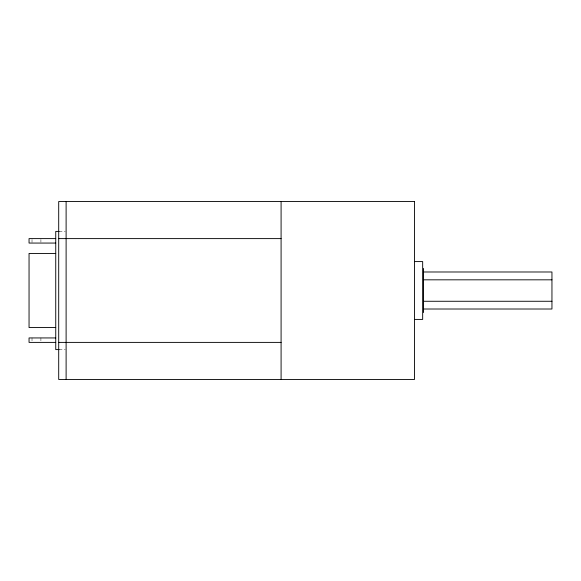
<?xml version="1.0" encoding="UTF-8"?>
<svg xmlns="http://www.w3.org/2000/svg" width="581" height="581" viewBox="0 0 581 581"><rect width="100%" height="100%" fill="white"/><g stroke="black" fill="none" stroke-linecap="round" stroke-linejoin="round"><path stroke-width="0.44" stroke-dasharray="2.9 2.18" d="M59.197 231.405L65.246 231.405M59.197 349.595L65.246 349.595M40.91 239.503L40.91 242.168M40.91 337.939L40.91 341.497M32.013 239.503L32.013 243.061M32.013 337.939L32.013 341.497"/><path stroke-width="0.87" d="M59.197 231.405L55.74 231.405L55.74 349.595L59.197 349.595M55.74 238.609L29.05 238.609L29.05 243.061L55.74 243.061M58.703 238.609L281.088 238.609M55.74 253.439L29.05 253.439L29.05 327.561L55.74 327.561M414.514 261.588L422.67 261.588L422.67 319.412L414.514 319.412M423.411 271.988L551.95 271.988L551.95 309.012L423.411 309.012M423.411 279.824L551.95 279.824M423.411 301.27L551.95 301.27M55.74 337.939L29.05 337.939L29.05 342.391L55.74 342.391M58.703 342.391L281.088 342.391M423.411 268.451L423.411 312.549M281.088 201.549L281.088 379.451M66.111 201.549L66.111 379.451M414.514 201.549L58.703 201.549L58.703 379.451L414.514 379.451L414.514 201.549"/></g></svg>
